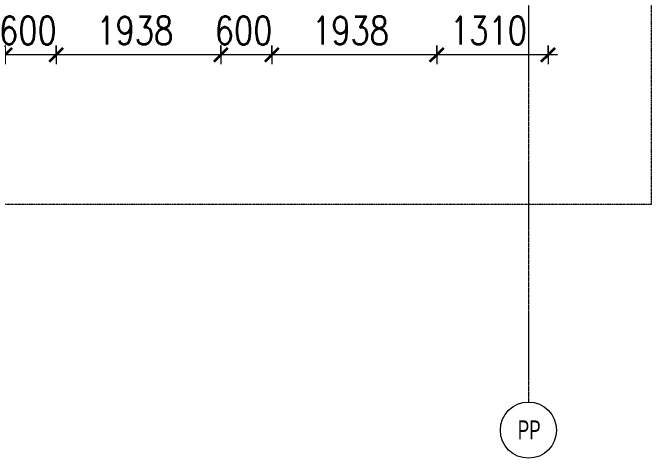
# Model space of a CAD drawing. Header units: millimetres. Extents: x -25222 to 91371, y -63339 to 20835.
# Drawn here: x 79668 to 87180, y -63101 to -57863 of the extents above; entities that cross this region are included whole.
import ezdxf

# ---------------------------------------------------------------- set-up
doc = ezdxf.new("R2010")
doc.units = ezdxf.units.MM
doc.linetypes.add('Dash_2_', pattern=[6.35, 3.175, -3.175])
doc.linetypes.add('Grid Line', pattern=[22.225, 12.7, -3.175, 3.175, -3.175])
for name, color, linetype, lineweight in [('A-ANNO-DIMS', 211, 'Continuous', 9), ('A-ANNO-DIMS-110', 211, 'Continuous', 9), ('A-DETL-HDLN', 90, 'Dash_2_', 5), ('S-GRID', 1, 'Continuous', 9), ('S-GRID-IDEN', 1, 'Continuous', 9)]:
    doc.layers.add(name, color=color, linetype=linetype, lineweight=lineweight)
doc.styles.add('RomanS', font='romans__.ttf', dxfattribs={"width": 0.8, "height": 330})
doc.styles.add('Swis721 Cn BT', font='swissc.ttf', dxfattribs={"width": 0.8, "height": 220})
doc.dimstyles.new('Diagonal_-__3_mm_ROMAN', dxfattribs={"dimscale": 304.8, "dimtxt": 335.231452, "dimasz": 0.541339, "dimexe": 0.360892, "dimexo": 0.0625, "dimgap": 0.018045, "dimtad": 1, "dimdec": 0, "dimzin": 0, "dimdsep": 46, "dimtxsty": 'RomanS', "dimblk1": 'OBLIQUE', "dimblk2": 'OBLIQUE', "dimsah": 1, "dimcen": 0.09, "dimdle": 0.360892, "dimazin": 0, "dimtfac": 1, "dimtdec": 4, "dimtix": 1, "dimtmove": 0, "dimatfit": 3, "dimfxl": 0.360892, "dimfxlon": 1, "dimtvp": 1, "dimtolj": 1, "dimtzin": 0, "dimarcsym": 2})

# ---------------------------------------------------------------- blocks, each defined once
blk = doc.blocks.new('Grid - M_Grid Head - Circle 2-3337206-4_ FOURTH FLOOR - GA PLAN')
at = {"layer": 'S-GRID-IDEN'}
blk.add_circle((0, 0), 3, dxfattribs=at)
blk = doc.blocks.new('DIMBLOCK110-4_ FOURTH FLOOR - GA PLAN')
at = {"layer": 'A-ANNO-DIMS-110', "transparency": 16777216}
for p, q in [((84655.1, -58246.8), (84655.1, -58466.8)), ((84655.1, -58356.8), (84655.1, -58246.8)), ((85965.1, -58246.8), (85965.1, -58466.8)), ((85965.1, -58356.8), (85965.1, -58246.8)), ((86075.1, -58356.8), (84655.1, -58356.8))]:
    blk.add_line(p, q, dxfattribs=at)
at = {"layer": 'A-ANNO-DIMS-110', "lineweight": 35, "transparency": 16777216}
for p, q in [((84655.1, -58356.8), (84737.6, -58274.3)), ((85965.1, -58356.8), (86047.6, -58274.3)), ((84655.1, -58356.8), (84572.6, -58439.3)), ((85965.1, -58356.8), (85882.6, -58439.3))]:
    blk.add_line(p, q, dxfattribs=at)
at = {"layer": 'A-ANNO-DIMS-110', "color": 0, "transparency": 16777216, "insert": (84812.7, -57907.8), "char_height": 330, "width": 1193.857, "attachment_point": 1, "line_spacing_factor": 0.983083, "style": 'RomanS'}
blk.add_mtext('1310', dxfattribs=at)
blk = doc.blocks.new('_Oblique')
at = {"color": 0, "linetype": 'ByBlock', "lineweight": -2}
blk.add_line((-0.5, -0.5), (0.5, 0.5), dxfattribs=at)
blk = doc.blocks.new('DIMBLOCK111-4_ FOURTH FLOOR - GA PLAN')
at = {"layer": 'A-ANNO-DIMS-110', "transparency": 16777216}
for p, q in [((82717.1, -58246.8), (82717.1, -58466.8)), ((82717.1, -58356.8), (82717.1, -58246.8)), ((84655.1, -58246.8), (84655.1, -58466.8)), ((84655.1, -58356.8), (84655.1, -58246.8)), ((84655.1, -58356.8), (82717.1, -58356.8))]:
    blk.add_line(p, q, dxfattribs=at)
at = {"layer": 'A-ANNO-DIMS-110', "lineweight": 35, "transparency": 16777216}
for p, q in [((82717.1, -58356.8), (82799.6, -58274.3)), ((84655.1, -58356.8), (84737.6, -58274.3)), ((82717.1, -58356.8), (82634.6, -58439.3)), ((84655.1, -58356.8), (84572.6, -58439.3))]:
    blk.add_line(p, q, dxfattribs=at)
at = {"layer": 'A-ANNO-DIMS-110', "color": 0, "transparency": 16777216, "insert": (83188.7, -57907.8), "char_height": 330, "width": 1193.857, "attachment_point": 1, "line_spacing_factor": 0.983083, "style": 'RomanS'}
blk.add_mtext('1938', dxfattribs=at)
blk = doc.blocks.new('DIMBLOCK112-4_ FOURTH FLOOR - GA PLAN')
at = {"layer": 'A-ANNO-DIMS-110', "transparency": 16777216}
for p, q in [((82117.1, -58246.8), (82117.1, -58466.8)), ((82117.1, -58356.8), (82117.1, -58246.8)), ((82717.1, -58246.8), (82717.1, -58466.8)), ((82717.1, -58356.8), (82717.1, -58246.8)), ((82717.1, -58356.8), (82117.1, -58356.8))]:
    blk.add_line(p, q, dxfattribs=at)
at = {"layer": 'A-ANNO-DIMS-110', "lineweight": 35, "transparency": 16777216}
for p, q in [((82117.1, -58356.8), (82199.6, -58274.3)), ((82717.1, -58356.8), (82799.6, -58274.3)), ((82117.1, -58356.8), (82034.6, -58439.3)), ((82717.1, -58356.8), (82634.6, -58439.3))]:
    blk.add_line(p, q, dxfattribs=at)
at = {"layer": 'A-ANNO-DIMS-110', "color": 0, "transparency": 16777216, "insert": (82044, -57907.8), "char_height": 330, "width": 895.392, "attachment_point": 1, "line_spacing_factor": 0.983083, "style": 'RomanS'}
blk.add_mtext('600', dxfattribs=at)
blk = doc.blocks.new('DIMBLOCK113-4_ FOURTH FLOOR - GA PLAN')
at = {"layer": 'A-ANNO-DIMS-110', "transparency": 16777216}
for p, q in [((80179.1, -58246.8), (80179.1, -58466.8)), ((80179.1, -58356.8), (80179.1, -58246.8)), ((82117.1, -58246.8), (82117.1, -58466.8)), ((82117.1, -58356.8), (82117.1, -58246.8)), ((82117.1, -58356.8), (80179.1, -58356.8))]:
    blk.add_line(p, q, dxfattribs=at)
at = {"layer": 'A-ANNO-DIMS-110', "lineweight": 35, "transparency": 16777216}
for p, q in [((80179.1, -58356.8), (80261.6, -58274.3)), ((82117.1, -58356.8), (82199.6, -58274.3)), ((80179.1, -58356.8), (80096.6, -58439.3)), ((82117.1, -58356.8), (82034.6, -58439.3))]:
    blk.add_line(p, q, dxfattribs=at)
at = {"layer": 'A-ANNO-DIMS-110', "color": 0, "transparency": 16777216, "insert": (80650.7, -57907.8), "char_height": 330, "width": 1193.857, "attachment_point": 1, "line_spacing_factor": 0.983083, "style": 'RomanS'}
blk.add_mtext('1938', dxfattribs=at)
blk = doc.blocks.new('DIMBLOCK114-4_ FOURTH FLOOR - GA PLAN')
at = {"layer": 'A-ANNO-DIMS-110', "transparency": 16777216}
for p, q in [((79579.4, -58246.8), (79579.4, -58466.8)), ((79579.4, -58356.8), (79579.4, -58246.8)), ((80179.1, -58246.8), (80179.1, -58466.8)), ((80179.1, -58356.8), (80179.1, -58246.8)), ((80179.1, -58356.8), (79579.4, -58356.8))]:
    blk.add_line(p, q, dxfattribs=at)
at = {"layer": 'A-ANNO-DIMS-110', "lineweight": 35, "transparency": 16777216}
for p, q in [((79579.4, -58356.8), (79661.9, -58274.3)), ((80179.1, -58356.8), (80261.6, -58274.3)), ((79579.4, -58356.8), (79496.9, -58439.3)), ((80179.1, -58356.8), (80096.6, -58439.3))]:
    blk.add_line(p, q, dxfattribs=at)
at = {"layer": 'A-ANNO-DIMS-110', "color": 0, "transparency": 16777216, "insert": (79506.2, -57907.8), "char_height": 330, "width": 895.392, "attachment_point": 1, "line_spacing_factor": 0.983083, "style": 'RomanS'}
blk.add_mtext('600', dxfattribs=at)

msp = doc.modelspace()

# ---------------------------------------------------------------- linework, layer by layer
at = {"layer": 'A-DETL-HDLN'}
for p, q in [((87179.7, -25158.7), (87179.7, -60118.7)), ((87179.7, -60118.7), (49300.1, -60118.7))]:
    msp.add_line(p, q, dxfattribs=at)
at = {"layer": 'S-GRID', "linetype": 'Grid Line'}
msp.add_line((85735.1, 20089.7), (85735.1, -62440.6), dxfattribs=at)

# ---------------------------------------------------------------- block references
at = {"layer": 'S-GRID-IDEN', "xscale": 110, "yscale": 110, "zscale": 110, "rotation": 180}
msp.add_blockref('Grid - M_Grid Head - Circle 2-3337206-4_ FOURTH FLOOR - GA PLAN', (85735.1, -62770.6), dxfattribs=at)

# ---------------------------------------------------------------- texts
at = {"layer": 'S-GRID-IDEN', "insert": (85609.9, -62656.6), "char_height": 220, "width": 296.304, "attachment_point": 1, "style": 'Swis721 Cn BT'}
msp.add_mtext('PP', dxfattribs=at)

# ---------------------------------------------------------------- dimensions: what is measured, and where the dimension line sits
at = {"layer": 'A-ANNO-DIMS'}
for base, p1, p2, override, picture, middle in [((79579.4, -58356.8), (80179.1, -58246.8), (79579.4, -58246.8), {"dimpost": '<>', "dimfxl": 599.752201}, 'DIMBLOCK114-4_ FOURTH FLOOR - GA PLAN', (79879.3, -58184.8)), ((82117.1, -58356.8), (82717.1, -58246.8), (82117.1, -58246.8), {"dimpost": '<>', "dimfxl": 600.000014}, 'DIMBLOCK112-4_ FOURTH FLOOR - GA PLAN', (82417.1, -58184.8)), ((82717.1, -58356.8), (84655.1, -58246.8), (82717.1, -58246.8), {"dimpost": '<>', "dimfxl": 1938}, 'DIMBLOCK111-4_ FOURTH FLOOR - GA PLAN', (83686.1, -58184.8)), ((84655.1, -58356.8), (85965.1, -58246.8), (84655.1, -58246.8), {"dimpost": '<>', "dimfxl": 1309.950366}, 'DIMBLOCK110-4_ FOURTH FLOOR - GA PLAN', (85310.1, -58184.8))]:
    dim = msp.add_linear_dim(base=base, p1=p1, p2=p2, dimstyle='Diagonal_-__3_mm_ROMAN', override=override, dxfattribs=at)
    dim.commit()
    dim.dimension.update_dxf_attribs({"geometry": picture, "text_midpoint": middle})
dim = msp.add_linear_dim(base=(80179.1, -58356.8), p1=(82117.1, -58246.8), p2=(80179.1, -58246.8), angle=0, dimstyle='Diagonal_-__3_mm_ROMAN', override={"dimpost": '<>', "dimfxl": 1938}, dxfattribs=at)
dim.commit()
dim.dimension.update_dxf_attribs({"geometry": 'DIMBLOCK113-4_ FOURTH FLOOR - GA PLAN', "text_midpoint": (81148.1, -58184.8)})

doc.saveas('drawing.dxf')
